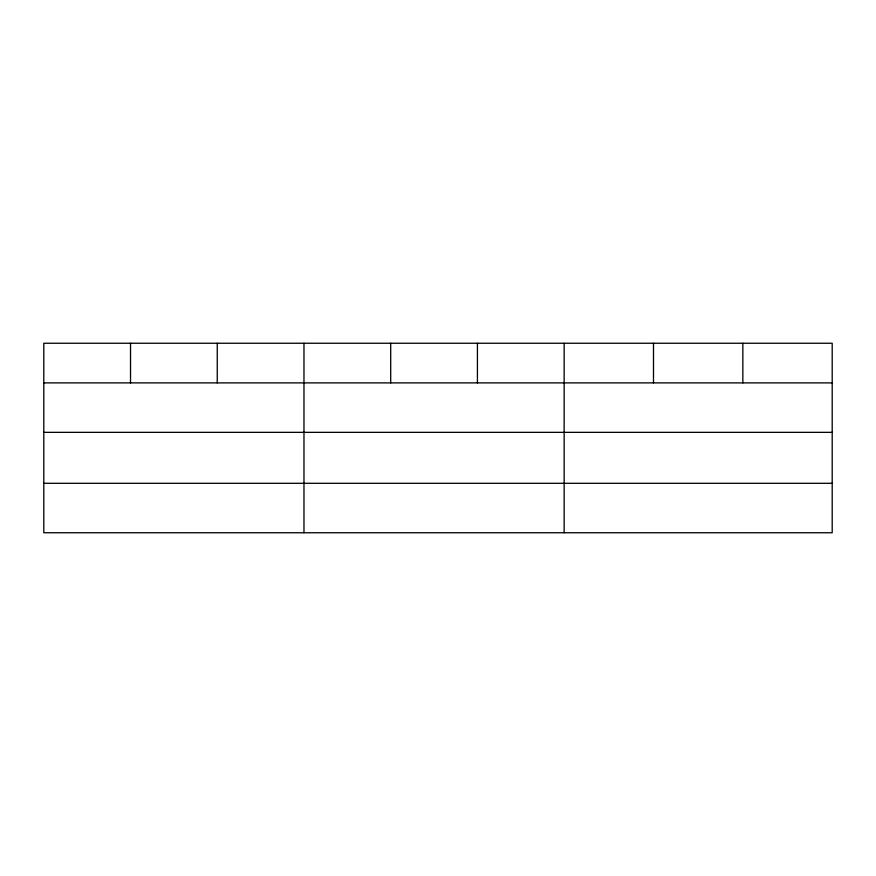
<?xml version="1.0" encoding="UTF-8"?>
<svg xmlns="http://www.w3.org/2000/svg" width="876" height="876" viewBox="0 0 876 876"><rect width="100%" height="100%" fill="white"/><g stroke="black" fill="none" stroke-linecap="round" stroke-linejoin="round"><path stroke-width="1.31" d="M832.2 432.35L832.2 343.25L43.8 343.25L43.8 532.75L832.2 532.75L832.2 432.35L43.8 432.35M43.8 382.889L832.2 382.889M43.8 483.3L832.2 483.3M742.848 343.25L742.848 382.889M653.496 343.25L653.496 382.889M564.144 343.25L564.144 532.75M477.42 343.25L477.42 382.889M390.696 343.25L390.696 382.889M303.972 343.25L303.972 532.75M217.248 343.25L217.248 382.889M130.524 343.25L130.524 382.889"/></g></svg>
